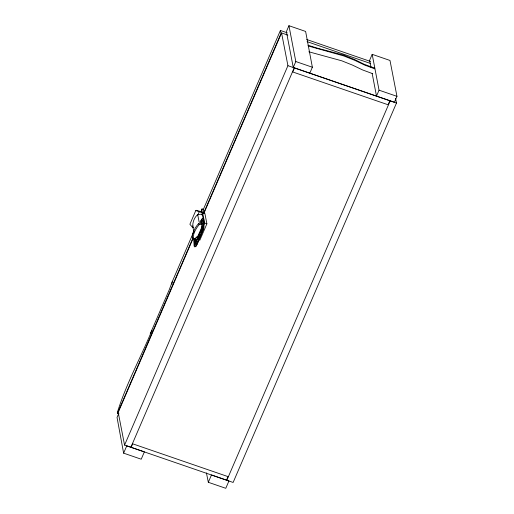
<?xml version="1.0" encoding="UTF-8"?>
<svg xmlns="http://www.w3.org/2000/svg" width="514" height="514" viewBox="0 0 514 514"><rect width="100%" height="100%" fill="white"/><g stroke="black" fill="none" stroke-linecap="round" stroke-linejoin="round"><path stroke-width="0.77" d="M195.815 237.802L195.905 243.167M171.849 284.075L172.216 281.775L194.067 231.017M203.595 228.19L203.056 230.124M172.216 281.775L169.331 289.581L150.236 333.785M203.184 209.147L201.719 209.089L202.304 212.089L196.631 210.31L195.815 210.515L189.891 224.277L192.506 227.316L193.823 227.766M192.506 227.316L193.116 225.903M197.665 215.327L199.188 211.807L203.949 213.092L203.274 209.622L280.413 30.461L287.172 32.78M200.923 211.684L202.137 208.864M201.719 214.852L202.638 212.725L204.887 213.503L206.891 223.815L199.875 240.115L198.372 239.595M118.965 413.809L117.468 413.295L193.084 237.661M203.859 212.623L280.997 33.461L280.413 30.461M193.065 238.502L118.207 412.376L124.574 445.105L233.125 482.453L396.48 103.031L395.568 98.354M203.852 213.451L281.563 32.947L287.859 35.119M118.618 413.744L117.038 417.413L123.617 453.155L141.215 459.208L144.376 451.87L126.778 445.811L123.617 453.155M309.813 73.161L312.364 67.231L305.618 31.438L288.945 25.7L286.394 31.63L293.256 67.462L394.411 102.267L396.962 96.336L389.991 60.459L372.187 54.336L369.637 60.266L370.979 67.276M197.929 238.631L200.062 233.671M200.98 231.544L201.893 229.417M203.724 225.164L204.643 223.037L202.638 212.725M202.638 231.152L196.708 244.87M124.574 445.105L287.924 65.683L281.563 32.947M293.256 67.462L295.807 61.539L288.945 25.7M130.871 447.276L294.226 67.848M131.115 447.418L132.663 443.813L227.991 476.606L226.436 480.211M294.516 67.88L292.755 71.973L388.076 104.766L389.837 100.68M208.311 482.293L211.472 474.949L228.936 480.963L225.781 488.3L208.311 482.293L206.429 472.912M372.187 54.336L379.049 90.175L376.499 96.105L372.175 73.508M226.828 480.288L390.177 100.866M152.041 330.194C140.688 357.705 126.046 384.067 117.333 412.601L117.468 413.295M201.449 222.009L202.195 220.532M200.64 221.534L201.764 219.568L201.771 228.537L194.44 245.229L194.189 238.58M200.633 221.174L202.092 218.636L202.407 226.16L202.041 228.184L194.112 246.167L193.797 238.637M202.163 223.603L201.366 224.348L199.323 224.509L198.423 223.757A14.039 7.164 -54.6 0 0 192.281 238.027L193.187 238.772L195.23 238.618L197.678 236.395A46.729 9.74 -71 0 0 202.028 226.629M202.709 218.791L203.056 218.463L203.191 218.848C205.298 228.062 199.49 235.977 196.374 244.105L195.102 246.604L194.748 246.932L194.62 246.547M203.383 219.523L203.698 219.234L204.013 226.758L203.647 228.781L197.177 244.221L196.033 246.469L195.718 246.759L195.603 246.418M193.881 232.135L192.718 226.154A15.266 12.985 78.6 0 1 197.691 214.601L202.259 214.094L203.396 219.941M198.423 223.757L200.344 223.674L201.025 222.556L199.143 222.08L197.691 214.601M308.83 51.785L341.791 60.819L352.61 65.15L362.518 69.904L372.701 73.688M374.642 68.092L364.381 64.346L354.506 59.521L343.712 55.12L317.26 48.136L308.047 45.238M374.79 68.844L364.606 65.06L354.699 60.305L343.879 55.975L308.214 45.971M306.691 39.501L370.465 61.442M307.057 41.634L370.607 63.498M295.807 61.539L312.364 67.231M379.049 90.175L396.962 96.336M287.924 65.683L396.48 103.031M204.643 223.037L206.891 223.815M195.815 210.515L199.188 211.807M197.048 236.395L197.62 239.338M195.172 238.451L195.333 244.041M193.187 238.772A14.039 7.164 -54.6 0 1 199.323 224.509"/></g></svg>
